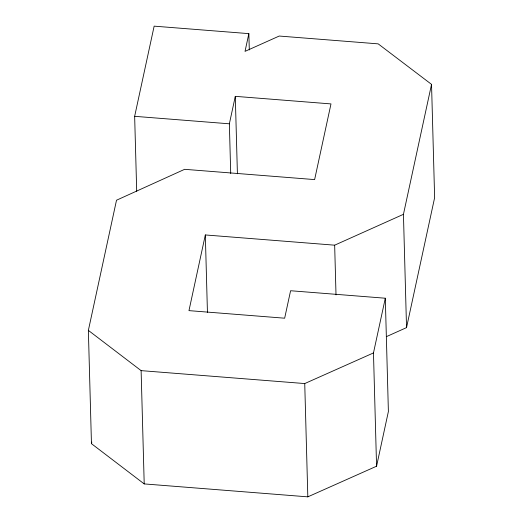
<?xml version="1.0" encoding="UTF-8"?>
<svg xmlns="http://www.w3.org/2000/svg" width="523" height="523" viewBox="0 0 523 523"><rect width="100%" height="100%" fill="white"/><g stroke="black" fill="none" stroke-linecap="round" stroke-linejoin="round"><path stroke-width="0.78" d="M136.699 191.3L134.653 116.322L154.148 26.15L248.856 33.635L245.026 51.372L279.23 36.041L378.181 43.86L431.54 84.373L403.442 214.325L334.661 245.176L205.33 234.951L188.966 310.629L284.656 318.2L290.592 290.736L385.307 298.221L388.393 411.509L376.567 466.215L307.825 496.85L144.211 483.912L91.46 443.674L88.367 330.392L116.511 200.217L184.645 169.315L314.624 179.592L330.987 103.914L235.298 96.343L229.362 123.807L230.715 173.525M91.46 443.674L91.806 442.079M376.567 466.215L373.474 352.933L385.307 298.221M386.562 336.57L406.534 327.614L434.633 197.655L431.54 84.373M88.367 330.392L141.118 370.63L304.739 383.562L373.474 352.933M134.653 116.322L229.362 123.807M403.442 214.325L406.534 327.614M334.661 245.176L336.014 294.894M304.739 383.562L307.825 496.85M248.856 33.635L249.301 49.94M235.298 96.343L237.409 173.773M205.33 234.951L207.441 312.375M141.118 370.63L144.211 483.912"/></g></svg>
